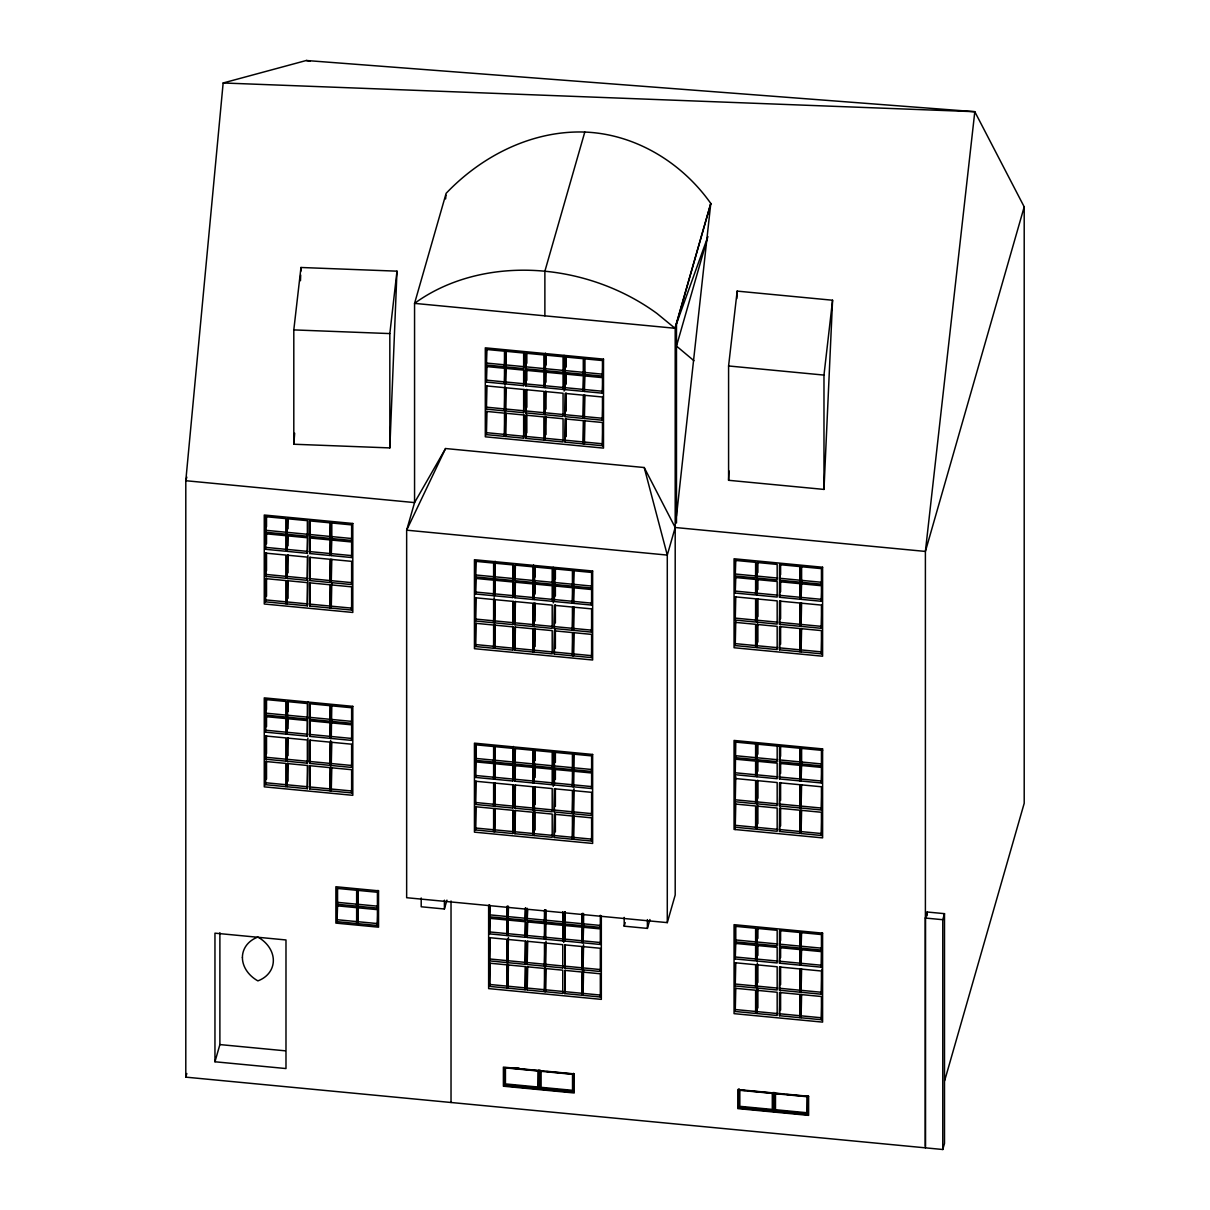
<?xml version="1.0" encoding="UTF-8"?>
<svg xmlns="http://www.w3.org/2000/svg" width="1210" height="1210" viewBox="0 0 1210 1210"><rect width="100%" height="100%" fill="white"/><g stroke="black" fill="none" stroke-linecap="round" stroke-linejoin="round"><path stroke-width="1.5" d="M925.393 1146.369L925.393 918.042L927.132 912.007L944.496 913.656L944.496 1143.45L942.772 1149.5L185.796 1077.142L185.796 480.718L223.154 82.976L306.296 60.5L974.806 111.698L1024.204 206.865L1024.204 803.289L944.632 1080.742M942.772 1149.5L942.772 919.706L944.496 913.656M300.473 280.69L300.685 275.033M300.821 271.267L300.972 267.486L396.986 271.161L389.832 447.912L293.803 444.236L293.803 329.906L300.972 267.486M294.665 433.225L293.803 444.236M728.586 480.294L728.586 365.964L737.162 291.111L832.571 300.231L823.98 489.415L728.586 480.294L729.01 470.917M736.83 298.613L737.162 291.111M445.598 198.924L445.961 195.188M676.481 516.11L710.784 203.446C681.986 162.579 635.295 134.007 584.793 132.056C532.173 130.302 481.898 155.772 446.127 193.328L414.561 303.377L414.561 502.589L406.651 530.177L406.651 897.714L667.285 922.625L675.195 895.037L675.195 328.288L710.784 203.446L674.983 328.273L657.03 313.511A186.763 150.448 16 0 0 414.561 303.377L675.195 328.288M389.832 447.912L389.832 333.582L396.986 271.161M823.98 489.415L823.98 375.085L832.571 300.231M186.824 477.103L185.796 480.718L414.561 502.589L445.552 448.532L644.219 467.529L675.195 527.5L667.285 555.087L667.285 922.625M286.346 532.264L285.802 534.154L265.429 532.218L265.973 530.313L307.9 534.321L307.9 520.497M265.429 549.295L265.429 533.746L285.802 535.682L285.802 551.246L265.429 549.295L265.973 533.58M265.429 576.323L265.973 574.432L286.346 576.383L285.802 578.274L265.429 576.323L265.429 553.106L285.802 555.057L285.802 578.274M265.973 599.933L286.346 601.884L285.802 603.775L265.429 601.824L265.973 578.501M307.9 534.321L307.355 536.227L286.982 534.275L287.526 518.545M307.9 535.848L307.355 553.303L286.982 551.352L287.526 535.637M307.9 555.224L307.355 580.331L286.982 578.395L287.526 555.057M307.9 580.724L307.355 605.832L286.982 603.896L287.526 580.558M330.617 522.675L330.073 538.389L309.7 536.438L310.244 534.548L352.171 538.556L352.171 524.732M330.617 539.751L330.073 555.481L309.7 553.53L310.244 537.8M265.429 715.065L265.429 699.516L285.802 701.452L285.802 717.016L265.429 715.065L265.973 713.174L286.346 715.125M265.973 730.25L286.346 732.201L285.802 734.107L265.429 732.156L265.973 716.426M330.617 559.171L330.073 582.509L309.7 580.558L310.244 557.235M286.346 759.23L285.802 761.135L265.429 759.184L265.973 757.279L307.9 761.287L307.9 738.07M330.617 584.672L330.073 608.01L309.7 606.059L310.244 582.736M352.171 538.556L351.626 540.447L331.253 538.51L331.797 536.605M286.346 784.73L285.802 786.636L265.429 784.685L265.973 761.347M352.171 541.808L351.626 557.538L331.253 555.587L331.797 539.872M286.982 717.122L287.526 715.231L307.9 717.182L307.355 719.073L286.982 717.122L286.982 701.573L307.355 703.524L307.355 719.073M185.796 1077.142L186.824 1073.512M307.9 701.618L307.355 736.164L286.982 734.213L287.526 718.483M352.171 561.243L351.626 584.566L331.253 582.615L331.797 559.292M307.9 761.287L307.355 763.192L286.982 761.241L287.526 737.918M352.171 586.744L351.626 610.067L331.253 608.116L331.797 583.008M307.9 765.355L307.355 788.693L286.982 786.742L287.526 763.419M330.617 705.521L330.073 721.251L309.7 719.3L310.244 703.57M214.957 1061.775L214.957 933.167L285.983 939.958L285.983 1068.551L214.957 1061.775L219.887 1044.578L219.887 932.759M330.617 722.612L330.073 738.327L309.7 736.391L310.244 720.661M330.617 740.248L330.073 765.355L309.7 763.419L310.244 740.081M330.617 765.748L330.073 790.856L309.7 788.92L310.244 765.582M352.171 707.578L351.626 723.308L331.253 721.357L331.797 719.466M352.171 724.669L351.626 740.399L331.253 738.448L331.797 705.627M352.171 744.089L351.626 767.427L331.253 765.476L331.797 742.138M352.171 769.59L351.626 792.928L331.253 790.977L331.797 767.639M505.024 351.021L504.479 366.736L486.344 365.012L486.889 349.282M505.024 366.373L504.479 383.827L486.344 382.088L486.889 366.373M357.192 890.136L356.647 906.124L337.015 904.248L337.56 902.357L377.959 906.214L377.959 890.363M357.192 907.545L356.647 923.533L337.015 921.657L337.56 905.67M505.024 385.748L504.479 410.855L486.344 409.131L486.889 385.793M524.202 352.851L523.658 368.581L505.523 366.842L506.067 364.951M505.024 411.249L504.479 436.356L486.344 434.632L486.889 411.294M524.202 369.942L523.658 385.657L505.523 383.933L506.067 368.203M377.959 906.214L377.414 908.105L357.782 906.229L358.326 890.242M377.959 909.527L377.414 925.514L357.782 923.638L358.326 907.651M584.793 132.056L544.878 271.221L544.878 315.84M524.202 389.363L523.658 412.686L505.523 410.961L506.067 387.623M524.202 414.864L523.658 438.186L505.523 436.462L506.067 413.124M525.745 368.778L525.745 353.214L543.88 354.954L543.88 370.517L525.745 368.778L526.289 366.872L544.424 368.611M525.745 370.305L543.88 372.045L543.88 387.593L525.745 385.869L526.289 368.4M525.745 385.869L526.289 353.048M494.164 576.731L493.62 578.637L475.485 576.898L476.029 561.168M525.745 412.897L525.745 389.665L543.88 391.405L543.88 414.622L525.745 412.897L526.289 410.992L544.424 412.731M494.164 562.907L493.62 595.713L475.485 593.989L476.029 578.259M544.923 370.608L544.923 355.059L563.058 356.784L563.058 372.347L544.923 370.608L545.468 368.717L563.603 370.441M526.289 436.492L544.424 438.232L543.88 440.122L525.745 438.398L526.289 415.06M494.164 597.634L493.62 622.742L475.485 621.017L476.029 597.68M544.923 387.699L544.923 372.135L563.058 373.875L563.058 389.423L544.923 387.699L545.468 371.969M513.342 564.737L512.798 580.467L494.663 578.728L495.208 576.837M494.164 624.92L493.62 648.242L475.485 646.518L476.029 623.18M544.923 414.727L544.923 391.511L563.058 393.235L563.058 416.452L544.923 414.727L545.468 391.39M513.342 581.828L512.798 597.543L494.663 595.819L495.208 580.089M544.923 440.228L544.923 417.011L563.058 418.736L563.058 441.952L544.923 440.228L545.468 416.89M583.825 372.377L583.28 374.283L565.146 372.544L565.69 356.814M513.342 601.249L512.798 624.572L494.663 622.847L495.208 599.51M583.825 375.629L583.28 391.359L565.146 389.635L565.69 373.905M513.342 626.75L512.798 650.072L494.663 648.348L495.208 625.01M533.565 580.497L533.02 582.403L514.885 580.664L515.43 564.934M583.825 395.065L583.28 418.388L565.146 416.663L565.69 393.326M533.565 583.749L533.02 599.479L514.885 597.755L515.43 582.025M603.004 360.383L602.459 376.113L584.324 374.374L584.869 372.483M583.825 420.566L583.28 443.889L565.146 442.164L565.69 418.826M494.164 746.358L493.62 762.073L475.485 760.349L476.029 758.443L513.342 762.013L512.798 763.903L494.663 762.179L494.663 746.615L512.798 748.355L512.798 763.903M533.565 603.185L533.02 626.508L514.885 624.784L515.43 601.446M603.004 377.475L602.459 393.189L584.324 391.465L584.869 375.735M494.164 763.434L493.62 779.164L475.485 777.425L476.029 761.71M534.064 582.494L534.064 566.945L552.199 568.67L552.199 584.233L534.064 582.494L534.608 580.603M533.565 628.686L533.02 652.008L514.885 650.284L515.43 626.946M603.004 396.895L602.459 420.218L584.324 418.494L584.869 395.156M421.201 897.986L421.201 906.774L444.403 908.997L446.944 900.119M494.164 782.855L493.62 806.193L475.485 804.453L476.029 781.131M534.064 599.585L534.064 584.022L552.199 585.761L552.199 601.309L534.064 599.585L534.608 583.855M603.004 422.396L602.459 445.719L584.324 443.994L584.869 420.656M494.663 762.179L495.208 746.449M494.164 808.356L493.62 831.693L475.485 829.954L476.029 806.631M534.064 626.614L534.064 603.397L552.199 605.121L552.199 628.353L534.064 626.614L534.608 603.276M513.342 765.264L512.798 780.995L494.663 779.255L495.208 763.54M534.064 652.114L534.064 628.898L552.199 630.622L552.199 653.854L534.064 652.114L534.608 628.777M572.965 584.264L572.421 586.169L554.286 584.43L554.83 582.539L592.144 586.094L592.144 572.269M513.342 784.7L512.798 808.023L494.663 806.299L495.208 782.961M572.965 587.531L572.421 603.245L554.286 601.521L554.83 585.791M513.342 810.201L512.798 833.524L494.663 831.799L495.208 808.462M533.565 750.124L533.02 765.839L514.885 764.115L515.43 748.385M572.965 606.951L572.421 630.274L554.286 628.55L554.83 605.212M533.565 767.201L533.02 782.93L514.885 781.191L515.43 765.476M592.144 586.094L591.599 588L573.464 586.26L574.009 570.53M572.965 632.452L572.421 655.775L554.286 654.05L554.83 628.928M592.144 589.361L591.599 605.076L573.464 603.351L574.009 587.621M533.565 786.621L533.02 809.959L514.885 808.22L515.43 784.897M507.459 906.184L506.914 918.451L489.611 916.802L490.156 906.26M534.064 765.945L534.064 750.381L552.199 752.121L552.199 767.684L534.064 765.945L534.608 764.039M533.565 812.122L533.02 835.46L514.885 833.72L515.43 810.397M534.064 767.473L552.199 769.212L552.199 784.761L534.064 783.021L534.608 765.567M592.144 608.781L591.599 632.119L573.464 630.38L574.009 607.042M507.459 919.812L506.914 935.542L489.611 933.878L490.156 918.163M534.064 783.021L534.608 750.215M592.144 634.282L591.599 657.62L573.464 655.88L574.009 632.543M507.459 939.232L506.914 962.57L489.611 960.906L490.156 937.584M534.064 810.065L534.064 786.833L552.199 788.572L552.199 811.789L534.064 810.065L534.608 808.159M525.745 907.923L525.201 920.205L507.897 918.541L508.442 916.651M507.459 962.948L506.914 988.071L489.611 986.407L490.156 963.084M534.064 835.566L534.064 812.334L552.199 814.073L552.199 837.29L534.064 835.566L534.608 786.727M572.965 767.715L572.421 769.605L554.286 767.881L554.83 752.151M525.745 921.551L525.201 937.281L507.897 935.633L508.442 906.275M572.965 770.967L572.421 786.697L554.286 784.957L554.83 769.242M525.745 940.987L525.201 964.309L507.897 962.661L508.442 937.538M572.965 790.387L572.421 813.725L554.286 811.986L554.83 788.663M545.014 909.769L544.47 922.035L527.182 920.386L527.726 909.844M525.745 966.487L525.201 989.81L507.897 988.162L508.442 964.824M592.144 755.721L591.614 771.451L573.464 769.711L574.009 767.805M572.965 815.888L572.421 839.226L554.286 837.486L554.83 814.164M545.014 923.396L544.47 939.126L527.182 937.478L527.726 921.748M592.144 772.797L591.614 788.527L573.464 786.803L574.009 753.981M545.014 942.832L544.47 966.155L527.182 964.506L527.726 941.168M592.144 792.232L591.614 815.555L573.464 813.831L574.009 788.708M527.726 918.496L563.3 921.884L562.756 923.79L545.468 922.141L546.012 920.235M545.014 966.533L544.47 991.655L527.182 990.007L527.726 966.669M592.144 817.733L591.614 841.056L573.464 839.332L574.009 815.994M527.726 935.572L563.3 938.975L562.756 940.881L545.468 939.217L546.012 909.859M573.419 1073.3L573.101 1092.282L504.313 1085.703L504.63 1068.506M527.726 962.6L563.3 966.003L562.756 967.909L545.468 966.245L546.012 941.138M582.585 913.368L582.04 925.635L564.752 923.986L565.297 911.705M527.726 988.101L563.3 991.504L562.756 993.41L545.468 991.746L546.012 968.423M582.585 926.996L582.04 942.711L564.752 941.062L565.297 925.332M582.585 946.417L582.04 969.739L564.752 968.091L565.297 944.768M565.297 922.08L600.871 925.484L600.326 927.374L583.038 925.726L583.583 923.835M582.585 971.917L582.04 995.24L564.752 993.591L565.297 970.269M538.813 1087.896L538.51 1088.97L538.813 1069.988L538.813 1087.896L504.63 1084.629M540.008 1088.002L539.705 1089.076L540.008 1070.109L540.008 1088.002L573.419 1091.208M565.297 939.172L600.871 942.575L600.326 944.466L583.038 942.817L583.583 927.087M565.297 966.2L600.871 969.603L600.326 971.494L583.038 969.845L583.583 944.723M565.297 991.701L600.871 995.104L600.326 996.995L583.038 995.346L583.583 970.223M649.936 919.524L647.395 928.403L624.194 926.179L625.207 922.625M735.241 575.96L735.241 560.411L755.615 562.347L755.615 577.911L735.241 575.96L735.786 560.23M735.241 593.051L735.241 577.488L755.615 579.439L755.615 595.002L735.241 593.051L735.786 577.321M735.241 620.08L735.241 596.863L755.615 598.799L755.615 622.031L735.241 620.08L735.786 596.742M735.241 645.58L735.241 622.364L755.615 624.299L755.615 647.531L735.241 645.58L735.786 620.458M756.794 578.017L756.794 562.468L777.168 564.42L777.168 579.968L756.794 578.017L757.339 576.126L777.712 578.077M756.794 579.545L777.168 581.496L777.168 597.059L756.794 595.108L757.339 577.654M756.794 595.108L757.339 562.302M756.794 622.137L756.794 598.92L777.168 600.871L777.168 624.088L756.794 622.137L757.339 620.246L777.712 622.182M756.794 647.637L756.794 624.42L777.168 626.372L777.168 649.588L756.794 647.637L757.339 624.315M800.43 580.24L799.886 582.146L779.512 580.195L780.057 578.304L821.983 582.312L821.983 568.473M800.43 583.507L799.886 599.222L779.512 597.286L780.057 581.556M735.786 741.911L735.241 774.718L755.615 776.669L755.615 761.105L735.241 759.169M800.43 602.928L799.886 626.251L779.512 624.315L780.057 600.977M735.786 776.639L735.241 801.746L755.615 803.697L755.615 780.48L735.241 778.529M800.43 628.429L799.886 651.751L779.512 649.815L780.057 626.477M821.983 582.312L821.439 584.203L801.065 582.252L801.61 580.361M735.786 803.924L735.241 827.247L755.615 829.198L755.615 805.981L735.241 804.03M821.983 585.564L821.439 601.294L801.065 599.343L801.61 583.613M777.168 746.086L777.168 761.65L756.794 759.698L757.339 757.793L777.712 759.744M756.794 761.226L777.168 763.177L777.168 778.726L756.794 776.775L757.339 759.32M756.794 776.775L757.339 743.968M821.983 604.985L821.439 628.323L801.065 626.372L801.61 603.034M756.794 803.803L756.794 780.586L777.168 782.537L777.168 805.754L756.794 803.803L757.339 801.912L777.712 803.864M821.983 630.486L821.439 653.823L801.065 651.872L801.61 628.534M756.794 829.319L756.794 806.087L777.168 808.038L777.168 831.255L756.794 829.319L757.339 805.981M800.43 761.922L799.886 763.812L779.512 761.861L780.057 759.971L821.983 763.979L821.983 750.155M800.43 765.174L799.886 780.904L779.512 778.953L780.057 763.223M735.241 941.864L735.241 926.316L755.615 928.267L755.615 943.815L735.241 941.864L735.786 939.973L756.159 941.924M735.241 958.955L735.241 943.392L755.615 945.343L755.615 960.906L735.241 958.955L735.786 943.225M800.43 784.594L799.886 807.932L779.512 805.981L780.057 782.658M735.241 985.984L735.241 962.767L755.615 964.718L755.615 987.935L735.241 985.984L735.786 962.646M800.43 810.095L799.886 833.433L779.512 831.482L780.057 808.159M821.983 763.979L821.439 765.87L801.065 763.933L801.61 762.028M821.983 767.231L821.439 782.961L801.065 781.01L801.61 765.295M735.241 1011.484L735.241 988.267L755.615 990.219L755.615 1013.435L735.241 1011.484L735.786 988.147M756.794 943.936L756.794 928.372L777.168 930.324L777.168 945.872L756.794 943.936L757.339 942.03L777.712 943.981M756.794 945.464L777.168 947.4L777.168 962.963L756.794 961.012L757.339 943.558M756.794 961.012L757.339 928.206M821.983 786.666L821.439 809.989L801.065 808.038L801.61 784.715M756.794 988.041L756.794 964.824L777.168 966.775L777.168 989.992L756.794 988.041L757.339 986.15L777.712 988.101M821.983 812.167L821.439 835.49L801.065 833.539L801.61 810.216M756.794 1013.541L756.794 990.324L777.168 992.276L777.168 1015.492L756.794 1013.541L757.339 962.933M800.43 932.32L799.886 948.05L779.512 946.099L780.057 944.208L821.983 948.216L821.439 950.107L801.065 948.156L801.065 932.607L821.439 934.559L821.439 950.107M738.705 1108.103L739.008 1089.121L738.705 1108.103L807.493 1114.682L807.796 1113.608L774.4 1110.417L774.082 1111.491L774.082 1093.583M800.43 949.411L799.886 965.141L779.512 963.19L780.057 947.46M800.43 968.832L799.886 992.17L779.512 990.219L780.057 966.881M800.43 994.333L799.886 1017.671L779.512 1015.719L780.057 992.381M801.065 948.156L801.61 932.441M821.983 932.653L821.439 967.198L801.065 965.247L801.61 949.517M1024.204 206.865L925.393 551.427L925.393 1147.836M821.983 969.104L821.439 994.227L801.065 992.276L801.61 968.938M773.205 1092.388L772.887 1111.37L772.887 1093.462M821.983 996.39L821.439 1019.728L801.065 1017.776L801.61 994.438M807.493 1114.682L807.796 1095.7M676.481 523.038L676.481 323.826L707.895 236.54L676.481 346.075L693.95 360.716M445.552 448.532L406.651 530.177L667.285 555.087L644.219 467.529M223.154 82.976L974.806 111.698L925.393 551.427L675.195 527.5M293.803 329.906L389.832 333.582M728.586 365.964L823.98 375.085M603.503 359.128L485.301 347.83L485.301 436.81L603.503 448.108L603.518 359.128M486.889 363.106L524.202 366.675M565.69 370.638L603.004 374.208M486.889 380.197L524.202 383.767M526.289 383.963L544.424 385.703M545.468 385.793L563.603 387.533M565.69 387.729L603.004 391.299M486.889 407.226L524.202 410.795M545.468 412.822L563.603 414.561M565.69 414.758L603.004 418.327M486.889 432.726L524.202 436.296M545.468 438.322L563.603 440.062M565.69 440.258L603.004 443.828M735.786 574.069L756.159 576.02M735.786 591.145L756.159 593.097M757.339 593.218L777.712 595.154M780.057 595.38L821.983 599.389M265.973 547.404L286.346 549.355M287.526 549.461L307.9 551.412M310.244 551.639L352.171 555.647M476.029 575.007L513.342 578.561M515.43 578.773L552.743 582.328M476.029 592.083L513.342 595.653M515.43 595.849L552.743 599.419M554.83 599.615L592.144 603.185M735.786 618.174L756.159 620.125M780.057 622.409L821.983 626.417M287.526 576.489L307.9 578.44M310.244 578.667L352.171 582.675M735.786 643.675L756.159 645.626M757.339 645.747L777.712 647.683M780.057 647.91L821.983 651.918M476.029 619.112L513.342 622.681M515.43 622.878L552.743 626.447M554.83 626.644L592.144 630.213M287.526 601.99L307.9 603.941M310.244 604.168L352.171 608.176M476.029 644.612L513.342 648.182M515.43 648.379L552.743 651.948M554.83 652.145L592.144 655.714M822.618 750.427L735.241 742.078L735.241 829.531M756.159 757.687L735.786 755.736L735.241 757.641L755.615 759.577L755.615 744.029M310.244 717.409L352.171 721.417M735.786 772.827L756.159 774.778M757.339 774.884L777.712 776.835M780.057 777.062L821.983 781.07M287.526 732.322L307.9 734.258M310.244 734.485L352.171 738.493M515.43 762.209L552.743 765.779M554.83 765.975L592.144 769.545M735.786 799.855L756.159 801.807M780.057 804.09L821.983 808.098M476.029 775.534L513.342 779.104M515.43 779.3L552.743 782.87M554.83 783.067L592.144 786.636M310.244 761.514L352.171 765.522M735.786 825.356L756.159 827.307M757.339 827.413L777.712 829.364M780.057 829.591L821.983 833.599M476.029 802.563L513.342 806.132M515.43 806.329L552.743 809.898M554.83 810.095L592.144 813.664M265.973 782.779L307.9 786.787M310.244 787.014L352.171 791.022M476.029 828.063L513.342 831.633M515.43 831.83L552.743 835.399M554.83 835.596L592.144 839.165M925.393 918.042L942.772 919.706M490.156 914.896L525.745 918.299M490.156 931.987L525.745 935.391M735.786 957.049L756.159 959.001M757.339 959.122L777.712 961.058M780.057 961.284L821.983 965.293M337.56 919.766L377.959 923.623M490.156 959.016L525.745 962.419M735.786 984.093L756.159 986.029M780.057 988.313L821.983 992.321M490.156 984.516L525.745 987.92M735.786 1009.594L756.159 1011.53M757.339 1011.651L777.712 1013.602M780.057 1013.814L821.983 1017.822M515.43 1067.749L519.029 1068.097M507.247 1067.764L537.921 1070.699L537.921 1087.019L505.432 1083.903L505.432 1067.598M546.648 1071.531L572.527 1074.011L572.527 1090.316L541.097 1087.321L541.097 1071.001M745.239 1090.513L739.824 1089.998L739.824 1106.318L772.298 1109.419L772.298 1093.099M748.839 1090.86L757.868 1091.722M761.468 1092.07L770.498 1092.932M782.885 1094.112L775.489 1093.401L775.489 1109.721L806.919 1112.731L806.919 1096.411L786.576 1094.475M738.705 1090.195L807.493 1096.774M219.887 1044.578L285.318 1050.824M739.008 1107.029L773.205 1110.296M306.296 60.5L310.002 61.256M927.132 912.007L927.132 915.773M821.439 584.203L821.439 568.639L801.065 566.703L801.065 582.252M821.439 601.294L821.439 585.731L801.065 583.78L801.065 599.343M821.439 628.323L821.439 605.091L801.065 603.155L801.065 626.372M821.439 653.823L821.439 630.591L801.065 628.655L801.065 651.872M821.439 750.321L821.439 765.87M821.439 782.961L821.439 767.397L801.065 765.461L801.065 781.01M821.439 809.989L821.439 786.772L801.065 784.821L801.065 808.038M821.439 835.49L821.439 812.273L801.065 810.322L801.065 833.539M821.439 967.198L821.439 951.635L801.065 949.684L801.065 965.247M821.439 994.227L821.439 971.01L801.065 969.059L801.065 992.276M821.439 1019.728L821.439 996.511L801.065 994.559L801.065 1017.776M801.61 566.522L801.61 581.889M801.61 748.203L801.61 763.555M801.065 748.37L801.065 763.933M800.43 566.416L800.43 581.768M800.43 748.082L800.43 763.449M799.886 582.146L799.886 566.582L779.512 564.631L779.512 580.195M799.886 599.222L799.886 583.674L779.512 581.723L779.512 597.286M799.886 626.251L799.886 603.034L779.512 601.083L779.512 624.315M799.886 651.751L799.886 628.534L779.512 626.583L779.512 649.815M799.886 748.264L799.886 763.812M799.886 780.904L799.886 765.34L779.512 763.389L779.512 778.953M799.886 807.932L799.886 784.715L779.512 782.764L779.512 805.981M799.886 833.433L799.886 810.216L779.512 808.265L779.512 831.482M799.886 948.05L799.886 932.486L779.512 930.55L779.512 946.099M799.886 965.141L799.886 949.578L779.512 947.627L779.512 963.19M799.886 992.17L799.886 968.938L779.512 967.002L779.512 990.219M799.886 1017.671L799.886 994.438L779.512 992.503L779.512 1015.719M780.601 564.299L780.601 574.674M780.601 581.39L780.601 591.75M780.601 600.871L780.601 618.733M780.601 626.372L780.601 644.234M780.601 745.98L780.601 756.341M780.601 763.056L780.601 773.432M780.601 782.537L780.601 800.4M780.601 808.038L780.601 825.901M780.601 930.203L780.601 940.578M780.601 947.294L780.601 957.67M780.601 966.775L780.601 984.637M780.601 992.276L780.601 1010.138M780.057 564.465L780.057 579.832M780.057 746.146L780.057 761.498M780.057 930.369L780.057 945.736M779.512 746.313L779.512 761.861M774.4 1092.509L774.4 1110.417M757.883 562.121L757.883 572.496M757.883 579.212L757.883 589.588M757.883 598.693L757.883 616.555M757.883 624.194L757.883 642.056M757.883 743.802L757.883 754.178M757.883 760.893L757.883 771.254M757.883 780.374L757.883 798.237M757.883 805.875L757.883 823.738M757.883 928.04L757.883 938.4M757.883 945.116L757.883 955.492M757.883 964.597L757.883 982.459M757.883 988.313L757.883 1007.96M757.339 598.814L757.339 622.515M757.339 780.48L757.339 804.196M756.794 744.135L756.794 759.698M735.786 926.149L735.786 941.501M647.395 919.6L647.395 928.403M624.194 917.392L624.194 926.179M602.459 376.113L602.459 360.55L584.324 358.825L584.324 374.374M602.459 393.189L602.459 377.641L584.324 375.902L584.324 391.465M602.459 420.218L602.459 397.001L584.324 395.277L584.324 418.494M602.459 445.719L602.459 422.502L584.324 420.777L584.324 443.994M601.325 915.955L601.325 999.369L488.628 988.6L488.628 905.171M600.326 915.274L600.326 927.374M600.326 944.466L600.326 928.902L583.038 927.253L583.038 942.817M600.326 971.494L600.326 948.277L583.038 946.628L583.038 969.845M600.326 996.995L600.326 973.778L583.038 972.129L583.038 995.346M591.599 588L591.599 572.436L573.464 570.712L573.464 586.26M591.599 605.076L591.599 589.527L573.464 587.788L573.464 603.351M591.599 632.119L591.599 608.887L573.464 607.163L573.464 630.38M591.599 657.62L591.599 634.388L573.464 632.664L573.464 655.88M591.614 771.451L591.614 755.887L573.464 754.148L573.464 769.711M591.614 788.527L591.614 772.978L573.464 771.239L573.464 786.803M591.614 815.555L591.614 792.338L573.464 790.599L573.464 813.831M591.614 841.056L591.614 817.839L573.464 816.1L573.464 839.332M584.869 358.644L584.869 374.011M583.825 358.553L583.825 373.905M583.583 913.459L583.583 925.363M583.28 374.283L583.28 358.72L565.146 356.98L565.146 372.544M583.28 391.359L583.28 375.811L565.146 374.071L565.146 389.635M583.28 418.388L583.28 395.171L565.146 393.431L565.146 416.663M583.28 443.889L583.28 420.672L565.146 418.932L565.146 442.164M583.038 913.626L583.038 925.726M582.04 913.535L582.04 925.635M582.04 942.711L582.04 927.163L564.752 925.514L564.752 941.062M582.04 969.739L582.04 946.522L564.752 944.874L564.752 968.091M582.04 995.24L582.04 972.023L564.752 970.375L564.752 993.591M572.965 570.439L572.965 585.791M572.965 753.89L572.965 769.242M573.101 1092.282L573.101 1074.374L504.313 1067.795L504.313 1085.703M572.421 586.169L572.421 570.606L554.286 568.866L554.286 584.43M572.421 603.245L572.421 587.697L554.286 585.958L554.286 601.521M572.421 630.274L572.421 607.057L554.286 605.318L554.286 628.55M572.421 655.775L572.421 632.558L554.286 630.833L554.286 654.05M572.421 769.605L572.421 754.057L554.286 752.317L554.286 767.881M572.421 786.697L572.421 771.133L554.286 769.409L554.286 784.957M572.421 813.725L572.421 790.508L554.286 788.769L554.286 811.986M572.421 839.226L572.421 816.009L554.286 814.269L554.286 837.486M566.235 356.647L566.235 367.023M566.235 373.739L566.235 384.099M566.235 393.22L566.235 411.082M566.235 418.72L566.235 436.583M564.752 911.871L564.752 923.986M564.102 355.362L564.102 391.057M563.754 912.431L563.754 942.499M562.756 911.69L562.756 923.79M562.756 940.881L562.756 925.317L545.468 923.669L545.468 939.217M562.756 967.909L562.756 944.677L545.468 943.029L545.468 966.245M562.756 993.41L562.756 970.178L545.468 968.529L545.468 991.746M555.375 568.534L555.375 578.909M555.375 585.625L555.375 595.986M555.375 605.106L555.375 622.968M555.375 630.607L555.375 648.469M555.375 751.985L555.375 762.345M555.375 769.061L555.375 779.437M555.375 788.542L555.375 806.404M555.375 814.043L555.375 831.905M554.83 568.7L554.83 584.067M553.242 567.248L553.242 602.943M553.242 750.684L553.242 786.394M546.012 354.712L546.012 365.087M546.012 371.803L546.012 382.178M546.012 391.284L546.012 409.146M546.012 416.784L546.012 434.647M545.468 353.154L545.468 370.245M545.468 910.041L545.468 922.141M544.47 909.935L544.47 922.035M544.47 939.126L544.47 923.563L527.182 921.914L527.182 937.478M544.47 966.155L544.47 942.938L527.182 941.289L527.182 964.506M544.47 991.655L544.47 968.439L527.182 966.79L527.182 990.007M543.88 440.122L543.88 416.905L525.745 415.166L525.745 438.398M535.153 566.598L535.153 576.973M535.153 583.689L535.153 594.065M535.153 603.17L535.153 621.033M535.153 628.671L535.153 646.533M535.153 750.049L535.153 760.424M535.153 767.14L535.153 777.501M535.153 786.621L535.153 804.484M535.153 812.122L535.153 829.984M534.608 566.764L534.608 582.131M533.565 564.949L533.565 582.025M533.02 582.403L533.02 566.84L514.885 565.1L514.885 580.664M533.02 599.479L533.02 583.931L514.885 582.192L514.885 597.755M533.02 626.508L533.02 603.291L514.885 601.552L514.885 624.784M533.02 652.008L533.02 628.792L514.885 627.052L514.885 650.284M533.02 765.839L533.02 750.291L514.885 748.551L514.885 764.115M533.02 782.93L533.02 767.367L514.885 765.643L514.885 781.191M533.02 809.959L533.02 786.742L514.885 785.003L514.885 808.22M533.02 835.46L533.02 812.243L514.885 810.503L514.885 833.72M527.182 908.286L527.182 920.386M526.834 352.881L526.834 363.257M526.834 369.973L526.834 380.333M526.834 389.454L526.834 407.316M526.834 414.954L526.834 432.817M526.289 389.56L526.289 413.276M525.201 908.105L525.201 920.205M525.201 937.281L525.201 921.733L507.897 920.069L507.897 935.633M525.201 964.309L525.201 941.093L507.897 939.444L507.897 962.661M525.201 989.81L525.201 966.593L507.897 964.945L507.897 988.162M523.658 368.581L523.658 353.017L505.523 351.278L505.523 366.842M523.658 385.657L523.658 370.109L505.523 368.369L505.523 383.933M523.658 412.686L523.658 389.469L505.523 387.745L505.523 410.961M523.658 438.186L523.658 414.969L505.523 413.245L505.523 436.462M513.342 746.449L513.342 763.54M512.798 580.467L512.798 564.904L494.663 563.179L494.663 578.728M512.798 597.543L512.798 581.995L494.663 580.255L494.663 595.819M512.798 624.572L512.798 601.355L494.663 599.631L494.663 622.847M512.798 650.072L512.798 626.856L494.663 625.131L494.663 648.348M512.798 780.995L512.798 765.446L494.663 763.707L494.663 779.255M512.798 808.023L512.798 784.806L494.663 783.067L494.663 806.299M512.798 833.524L512.798 810.307L494.663 808.567L494.663 831.799M507.897 906.441L507.897 918.541M506.914 906.351L506.914 918.451M506.914 935.542L506.914 919.978L489.611 918.329L489.611 933.878M506.914 962.57L506.914 939.338L489.611 937.69L489.611 960.906M506.914 988.071L506.914 964.839L489.611 963.19L489.611 986.407M506.067 351.112L506.067 366.479M504.479 366.736L504.479 351.187L486.344 349.448L486.344 365.012M504.479 383.827L504.479 368.279L486.344 366.539L486.344 382.088M504.479 410.855L504.479 387.639L486.344 385.899L486.344 409.131M504.479 436.356L504.479 413.139L486.344 411.4L486.344 434.632M495.208 561.274L495.208 578.365M493.62 578.637L493.62 563.073L475.485 561.334L475.485 576.898M493.62 595.713L493.62 580.165L475.485 578.425L475.485 593.989M493.62 622.742L493.62 599.525L475.485 597.785L475.485 621.017M493.62 648.242L493.62 625.025L475.485 623.286L475.485 646.518M493.62 762.073L493.62 746.525L475.485 744.785L475.485 760.349M493.62 779.164L493.62 763.601L475.485 761.876L475.485 777.425M493.62 806.193L493.62 782.976L475.485 781.236L475.485 804.453M493.62 831.693L493.62 808.477L475.485 806.737L475.485 829.954M489.611 904.702L489.611 916.802M476.029 744.619L476.029 759.971M451.027 900.981L451.027 1102.491M444.403 900.195L444.403 908.997M377.414 908.105L377.414 892.269L357.782 890.378L357.782 906.229M377.414 925.514L377.414 909.663L357.782 907.787L357.782 923.638M356.647 906.124L356.647 890.273L337.015 888.397L337.015 904.248M356.647 923.533L356.647 907.682L337.015 905.806L337.015 921.657M351.626 540.447L351.626 524.898L331.253 522.947L331.253 538.51M351.626 557.538L351.626 541.974L331.253 540.038L331.253 555.587M351.626 584.566L351.626 561.349L331.253 559.398L331.253 582.615M351.626 610.067L351.626 586.85L331.253 584.899L331.253 608.116M351.626 723.308L351.626 707.744L331.253 705.808L331.253 721.357M351.626 740.399L351.626 724.835L331.253 722.884L331.253 738.448M351.626 767.427L351.626 744.195L331.253 742.259L331.253 765.476M351.626 792.928L351.626 769.696L331.253 767.76L331.253 790.977M337.56 888.261L337.56 903.915M331.797 522.78L331.797 538.132M330.073 538.389L330.073 522.841L309.7 520.89L309.7 536.438M330.073 555.481L330.073 539.917L309.7 537.966L309.7 553.53M330.073 582.509L330.073 559.292L309.7 557.341L309.7 580.558M330.073 608.01L330.073 584.793L309.7 582.842L309.7 606.059M330.073 721.251L330.073 705.687L309.7 703.736L309.7 719.3M330.073 738.327L330.073 722.778L309.7 720.827L309.7 736.391M330.073 765.355L330.073 742.138L309.7 740.187L309.7 763.419M330.073 790.856L330.073 767.639L309.7 765.688L309.7 788.92M310.244 520.723L310.244 536.075M307.355 536.227L307.355 520.663L286.982 518.712L286.982 534.275M307.355 553.303L307.355 537.754L286.982 535.803L286.982 551.352M307.355 580.331L307.355 557.114L286.982 555.163L286.982 578.395M307.355 605.832L307.355 582.615L286.982 580.664L286.982 603.896M307.355 736.164L307.355 720.6L286.982 718.649L286.982 734.213M307.355 763.192L307.355 739.976L286.982 738.024L286.982 761.241M307.355 788.693L307.355 765.476L286.982 763.525L286.982 786.742M288.071 518.379L288.071 528.755M288.071 535.47L288.071 545.831M288.071 554.951L288.071 572.814M288.071 580.452L288.071 598.315M288.071 701.225L288.071 711.601M288.071 718.317L288.071 728.692M288.071 737.798L288.071 755.66M288.071 763.298L288.071 781.161M287.526 701.407L287.526 716.759M285.802 534.154L285.802 518.606L265.429 516.655L265.429 532.218M285.802 603.775L285.802 580.558L265.429 578.607L265.429 601.824M285.802 734.107L285.802 718.543L265.429 716.592L265.429 732.156M285.802 761.135L285.802 737.903L265.429 735.967L265.429 759.184M285.802 786.636L285.802 763.404L265.429 761.468L265.429 784.685M266.518 516.322L266.518 526.683M266.518 533.398L266.518 543.774M266.518 552.879L266.518 570.742M266.518 578.38L266.518 596.243M266.518 699.168L266.518 709.544M266.518 716.26L266.518 726.635M266.518 735.74L266.518 753.603M266.518 761.241L266.518 779.104M265.973 516.489L265.973 531.84M265.973 553L265.973 576.716M265.973 699.335L265.973 714.702M265.973 735.846L265.973 759.562M822.603 567.233L734.062 558.763L734.062 647.743L822.603 656.213L822.603 567.233M352.806 523.476L264.264 515.021L264.264 604.002L352.806 612.457L352.806 523.476M592.643 571.014L474.441 559.716L474.441 648.696L592.643 659.995L592.643 571.014M822.603 748.899L734.062 740.444L734.062 829.425L822.618 837.88L822.603 748.899M352.806 706.337L264.264 697.867L264.264 786.848L352.806 795.318L352.806 706.337M592.643 754.45L474.441 743.152L474.441 832.147L592.643 843.446L592.643 754.45M378.548 890.817L335.881 886.733L335.881 923.109L378.548 927.178L378.548 890.817M822.603 933.137L734.062 924.667L734.062 1013.647L822.603 1022.117L822.603 933.137M574.221 1073.89L503.39 1067.114L503.39 1086.202L574.221 1092.978L574.221 1073.89M808.613 1096.29L737.782 1089.529L737.782 1108.602L808.613 1115.378L808.613 1096.29M242.408 957.503A30.794 24.805 16 0 0 257.881 980.886A30.794 24.805 16 0 0 273.339 960.453A30.794 24.805 16 0 0 257.881 937.069A30.794 24.805 16 0 0 242.408 957.503"/></g></svg>
